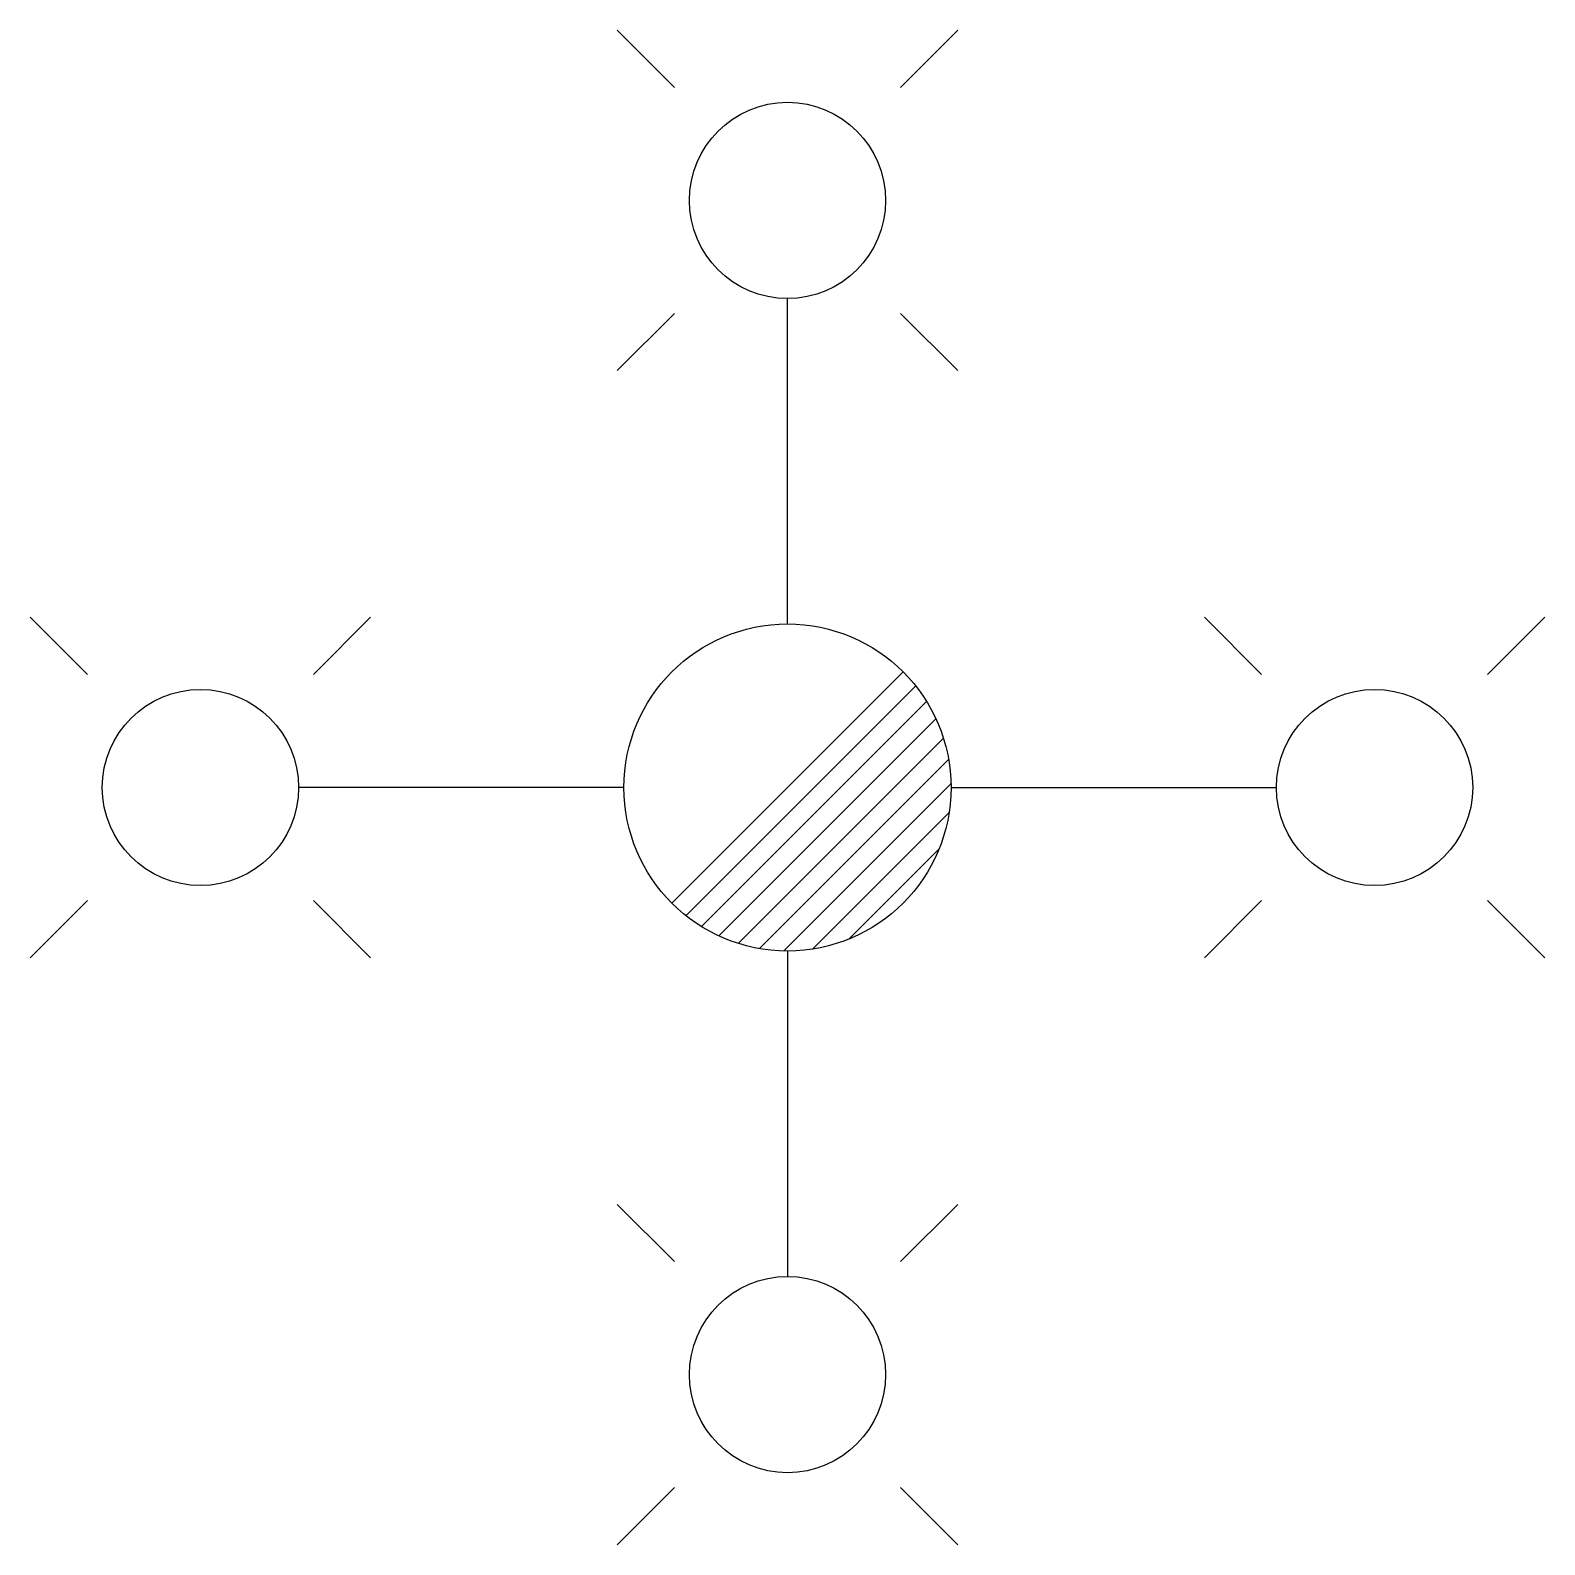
# Model space of a CAD drawing. Extents: x -0.362 to 0.362, y -0.362 to 0.362.
import ezdxf

# ---------------------------------------------------------------- set-up
doc = ezdxf.new("R2010")
doc.units = 0
doc.header["$MEASUREMENT"] = 0
doc.layers.get('0').update_dxf_attribs({"linetype": 'CONTINUOUS'})

msp = doc.modelspace()

# ---------------------------------------------------------------- linework, layer by layer
for p, q in [((-0.05401, 0.33446), (-0.0813, 0.36176)), ((0.05401, 0.33446), (0.0813, 0.36176)), ((0, 0.07812), (0, 0.23358)), ((-0.05401, 0.22645), (-0.0813, 0.19916)), ((0.05401, 0.22645), (0.0813, 0.19916)), ((-0.33446, 0.05401), (-0.36176, 0.0813)), ((-0.22645, 0.05401), (-0.19916, 0.0813)), ((0.22645, 0.05401), (0.19916, 0.0813)), ((0.33446, 0.05401), (0.36176, 0.0813)), ((-0.05524, -0.05524), (0.05524, 0.05524)), ((-0.04851, -0.06124), (0.06124, 0.04851)), ((-0.04103, -0.06648), (0.06648, 0.04103)), ((-0.03275, -0.07093), (0.07093, 0.03275)), ((-0.02357, -0.07448), (0.07448, 0.02357)), ((-0.01334, -0.07698), (0.07698, 0.01334)), ((-0.07812, 0), (-0.23358, 0)), ((-0.00174, -0.07811), (0.07811, 0.00174)), ((0.07812, 0), (0.23358, 0)), ((0.01188, -0.07722), (0.07722, -0.01188)), ((0.02947, -0.07235), (0.07235, -0.02947)), ((-0.33446, -0.05401), (-0.36176, -0.0813)), ((-0.22645, -0.05401), (-0.19916, -0.0813)), ((0.22645, -0.05401), (0.19916, -0.0813)), ((0.33446, -0.05401), (0.36176, -0.0813)), ((0, -0.07812), (0, -0.23358)), ((-0.05401, -0.22645), (-0.0813, -0.19916)), ((0.05401, -0.22645), (0.0813, -0.19916)), ((-0.05401, -0.33446), (-0.0813, -0.36176)), ((0.05401, -0.33446), (0.0813, -0.36176))]:
    msp.add_line(p, q)
for centre, radius in [((0, 0.28046), 0.04688), ((0, 0), 0.07812), ((-0.28046, 0), 0.04688), ((0.28046, 0), 0.04688), ((0, -0.28046), 0.04688)]:
    msp.add_circle(centre, radius)

doc.saveas('drawing.dxf')
